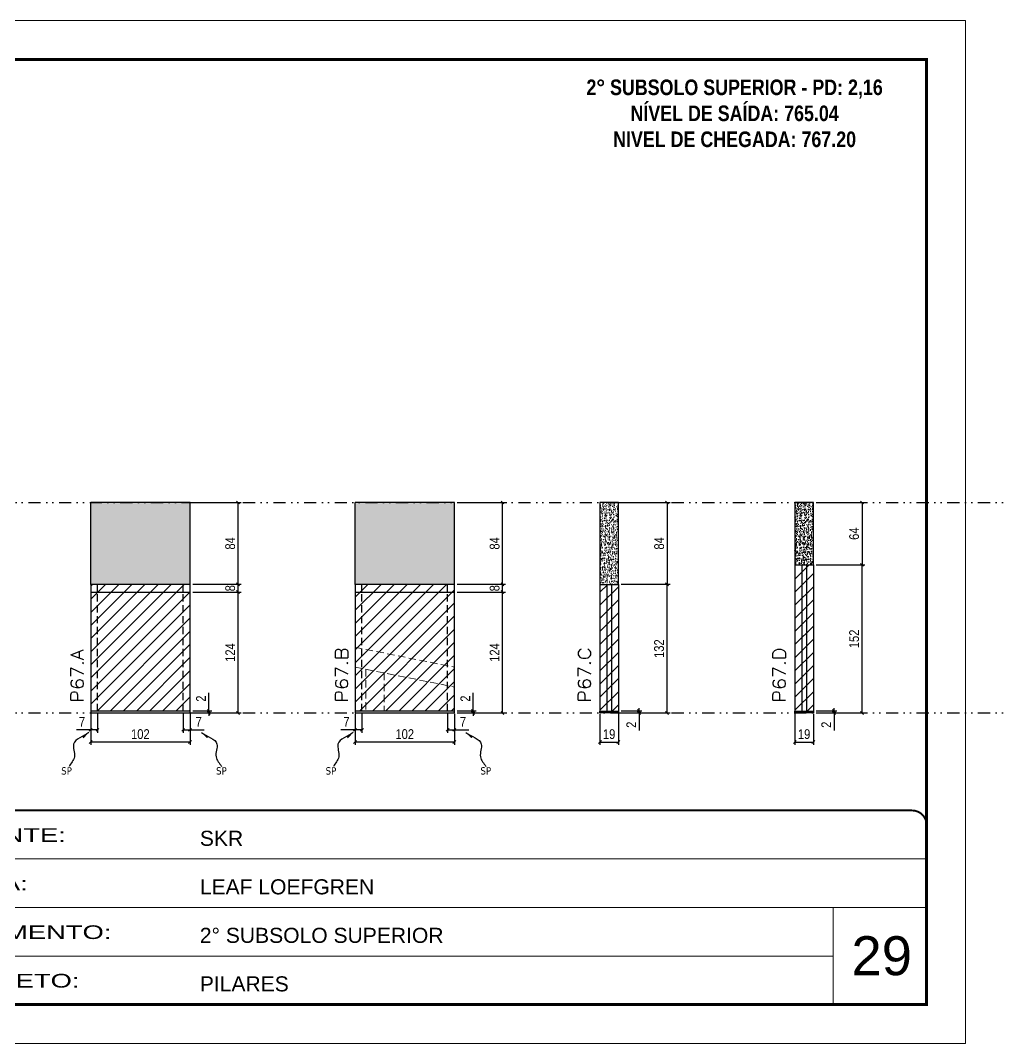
# Model space of a CAD drawing. Extents: x 13741 to 27878, y -21631 to 6985.
# Drawn here: x 14928 to 15936, y -2105 to -1055 of the extents above; entities that cross this region are included whole.
import ezdxf

# ---------------------------------------------------------------- set-up
doc = ezdxf.new("R2010")
doc.units = 0
for name, pattern in [('CONTINUO', [0]), ('DASHED', [0.75, 0.5, -0.25]), ('DIVIDE2', [0.625, 0.25, -0.125, 0, -0.125, 0, -0.125]), ('HIDDEN', [0.375, 0.25, -0.125])]:
    doc.linetypes.add(name, pattern=pattern)
for name, color, linetype, lineweight in [('CARIMBO', 255, 'Continuous', 9), ('Folhas', 255, 'Continuous', 9), ('Hachura', 251, 'Continuous', 9), ('SARRAFO DE PRESSAO', 251, 'DASHED', 9), ('Texto Seção', 7, 'Continuous', 15)]:
    doc.layers.add(name, color=color, linetype=linetype, lineweight=lineweight)
for name, color, linetype in [('COTA', 241, 'Continuous'), ('NOMENCLATURA', 7, 'Continuous'), ('Nível', 160, 'Continuous'), ('Painéis', 200, 'Continuous'), ('SARR_2.2x7', 40, 'Continuous'), ('Sarrafo de Pressão', 42, 'HIDDEN'), ('texto', 7, 'Continuous')]:
    doc.layers.add(name, color=color, linetype=linetype)
doc.styles.add('ARIAL', font='arial.ttf')
doc.styles.add('COTA TECNICA', font='techl___.ttf', dxfattribs={"height": 10})
doc.styles.add('COTA TECNICA-50', font='techl___.ttf', dxfattribs={"height": 10})
doc.styles.add('REGUA-120', font='ROMANS.shx', dxfattribs={"height": 15})
doc.styles.add('ROMANC', font='techb___.ttf', dxfattribs={"height": 2.5})
doc.styles.get("Standard").update_dxf_attribs({"font": 'arial.ttf'})
doc.styles.add('Tecnologia', font='')
doc.styles.get('Tecnologia').set_extended_font_data('Forgotten Futurist')
doc.dimstyles.new('COTA PAINEL-50', dxfattribs={"dimtxt": 10, "dimasz": 3, "dimexe": 3, "dimexo": 3, "dimgap": 3, "dimtad": 1, "dimdec": 1, "dimzin": 12, "dimdsep": 46, "dimtxsty": 'COTA TECNICA-50', "dimblk1": 'OBLIQUE', "dimblk2": 'OBLIQUE', "dimsah": 1, "dimcen": 0.9, "dimclrd": 4, "dimclre": 4, "dimclrt": 240, "dimadec": 1, "dimazin": 3, "dimtfac": 1, "dimtdec": 1, "dimtmove": 0, "dimatfit": 3, "dimfxl": 1, "dimtolj": 1, "dimtzin": 12, "dimarcsym": 0})
doc.dimstyles.new('PAINEL', dxfattribs={"dimtxt": 10, "dimasz": 3, "dimexe": 3, "dimexo": 3, "dimgap": 3, "dimtad": 1, "dimdec": 1, "dimzin": 12, "dimdsep": 46, "dimtxsty": 'COTA TECNICA', "dimblk1": 'OBLIQUE', "dimblk2": 'OBLIQUE', "dimsah": 1, "dimcen": 0.9, "dimclrd": 4, "dimclre": 4, "dimclrt": 240, "dimadec": 1, "dimazin": 3, "dimtfac": 1, "dimtdec": 1, "dimtmove": 0, "dimatfit": 3, "dimfxl": 1, "dimtolj": 1, "dimtzin": 12, "dimarcsym": 0})
doc.dimstyles.get("Standard").update_dxf_attribs({"dimtxt": 0.18, "dimasz": 0.18, "dimexe": 0.18, "dimexo": 0.0625, "dimgap": 0.09, "dimtad": 0, "dimtih": 1, "dimtoh": 1, "dimdec": 4, "dimzin": 0, "dimdsep": 46, "dimtxsty": 'Standard', "dimcen": 0.09, "dimadec": 0, "dimazin": 0, "dimtfac": 1, "dimtdec": 4, "dimtofl": 0, "dimtmove": 0, "dimatfit": 3, "dimfxl": 1, "dimtolj": 1, "dimtzin": 0, "dimarcsym": 0})

# ---------------------------------------------------------------- blocks, each defined once
blk = doc.blocks.new('9999999999')
at = {"color": 30, "linetype": 'CONTINUO'}
for p, q in [((98564.6, 34379.6), (99584, 34379.6)), ((98564.6, 34329.8), (99488, 34329.8)), ((99584, 34329.8), (99488, 34329.8)), ((99488, 34329.8), (99488, 34230.2)), ((98564.6, 34280), (99488, 34280))]:
    blk.add_line(p, q, dxfattribs=at)
at = {"color": 30, "linetype": 'CONTINUO', "const_width": 2}
blk.add_lwpolyline([(99584, 34230.2), (99584, 34414.4, 0.414214), (99569, 34429.4), (98229, 34429.4, 0.414214), (98214, 34414.4), (98214, 34245.2, 0.414214), (98229, 34230.2), (99584, 34230.2)], format="xyb", dxfattribs=at)
at = {"layer": 'Folhas'}
blk.add_lwpolyline([(98139, 34190.2), (99624, 34190.2), (99624, 35240.2), (98139, 35240.2)], close=True, dxfattribs=at)
at = {"layer": 'Folhas', "color": 30, "const_width": 3}
blk.add_lwpolyline([(98214, 34230.2), (99584, 34230.2), (99584, 35200.2), (98214, 35200.2)], close=True, dxfattribs=at)
at = {"color": 7, "linetype": 'Continuous', "ltscale": 5, "style": 'ARIAL'}
for s, height, p in [('SKR', 15.48, (98837.7, 34393.1)), ('LEAF LOEFGREN', 15.483, (98837.7, 34343.3)), ('2° SUBSOLO SUPERIOR', 15.483, (98837.7, 34293.5)), ('PILARES', 15.48, (98837.7, 34243.7))]:
    blk.add_text(s, height=height, dxfattribs=at).set_placement(p)
at = {"layer": 'Folhas', "color": 7, "style": 'Tecnologia', "width": 1.5}
for s, p in [('CLIENTE:', (98573.7, 34397.2)), ('OBRA:', (98573.7, 34347.3)), ('PAVIMENTO:', (98573.7, 34297.5)), ('PROJETO:', (98573.7, 34247.7))]:
    blk.add_text(s, height=14, dxfattribs=at).set_placement(p)
blk = doc.blocks.new('_Oblique')
at = {"color": 0, "linetype": 'ByBlock', "lineweight": -2}
blk.add_line((-0.5, -0.5), (0.5, 0.5), dxfattribs=at)
blk = doc.blocks.new('*D1561')
at = {"layer": 'COTA', "color": 4, "lineweight": -2, "transparency": 16777216}
for p, q in [((15000.1, -1767), (15000.1, -1798.9)), ((15102.1, -1767), (15102.1, -1798.9)), ((15102.1, -1795.9), (15000.1, -1795.9))]:
    blk.add_line(p, q, dxfattribs=at)
at = {"layer": 'Defpoints', "color": 0, "transparency": 16777216}
for p in [(15000.1, -1764), (15102.1, -1764), (15000.1, -1795.9)]:
    blk.add_point(p, dxfattribs=at)
at = {"layer": 'COTA', "color": 4, "lineweight": -2, "transparency": 16777216, "xscale": 3, "yscale": 3, "zscale": 3, "rotation": 180}
blk.add_blockref('_Oblique', (15000.1, -1795.9), dxfattribs=at)
at = {"layer": 'COTA', "color": 4, "lineweight": -2, "transparency": 16777216, "xscale": 3, "yscale": 3, "zscale": 3}
blk.add_blockref('_Oblique', (15102.1, -1795.9), dxfattribs=at)
at = {"layer": 'COTA', "color": 240, "transparency": 16777216, "insert": (15051.1, -1787.8), "char_height": 10, "attachment_point": 5, "style": 'COTA TECNICA'}
blk.add_mtext('\\A1;102', dxfattribs=at)
blk = doc.blocks.new('*D1562')
at = {"layer": 'COTA', "color": 4, "lineweight": -2, "transparency": 16777216}
for p, q in [((15095.1, -1767), (15095.1, -1786.3)), ((15102.1, -1769), (15102.1, -1786.3)), ((15095.1, -1783.3), (15102.1, -1783.3)), ((15102.1, -1783.3), (15116.8, -1783.3))]:
    blk.add_line(p, q, dxfattribs=at)
at = {"layer": 'Defpoints', "color": 0, "transparency": 16777216}
for p in [(15095.1, -1764), (15102.1, -1766), (15102.1, -1783.3)]:
    blk.add_point(p, dxfattribs=at)
at = {"layer": 'COTA', "color": 4, "lineweight": -2, "transparency": 16777216, "xscale": 3, "yscale": 3, "zscale": 3, "rotation": 180}
blk.add_blockref('_Oblique', (15095.1, -1783.3), dxfattribs=at)
at = {"layer": 'COTA', "color": 4, "lineweight": -2, "transparency": 16777216, "xscale": 3, "yscale": 3, "zscale": 3}
blk.add_blockref('_Oblique', (15102.1, -1783.3), dxfattribs=at)
at = {"layer": 'COTA', "color": 240, "transparency": 16777216, "insert": (15111, -1775.2), "char_height": 10, "attachment_point": 5, "style": 'COTA TECNICA-50'}
blk.add_mtext('\\A1;7', dxfattribs=at)
blk = doc.blocks.new('*D1563')
at = {"layer": 'COTA', "color": 4, "lineweight": -2, "transparency": 16777216}
for p, q in [((15000.1, -1769), (15000.1, -1786.3)), ((15007.1, -1767), (15007.1, -1786.3)), ((15000.1, -1783.3), (14985.4, -1783.3)), ((15007.1, -1783.3), (15000.1, -1783.3))]:
    blk.add_line(p, q, dxfattribs=at)
at = {"layer": 'Defpoints', "color": 0, "transparency": 16777216}
for p in [(15000.1, -1766), (15007.1, -1764), (15000.1, -1783.3)]:
    blk.add_point(p, dxfattribs=at)
at = {"layer": 'COTA', "color": 4, "lineweight": -2, "transparency": 16777216, "xscale": 3, "yscale": 3, "zscale": 3, "rotation": 180}
blk.add_blockref('_Oblique', (15000.1, -1783.3), dxfattribs=at)
at = {"layer": 'COTA', "color": 4, "lineweight": -2, "transparency": 16777216, "xscale": 3, "yscale": 3, "zscale": 3}
blk.add_blockref('_Oblique', (15007.1, -1783.3), dxfattribs=at)
at = {"layer": 'COTA', "color": 240, "transparency": 16777216, "insert": (14991.2, -1775.2), "char_height": 10, "attachment_point": 5, "style": 'COTA TECNICA-50'}
blk.add_mtext('\\A1;7', dxfattribs=at)
blk = doc.blocks.new('*D1564')
at = {"layer": 'COTA', "color": 4, "lineweight": -2, "transparency": 16777216}
for p, q in [((15121.4, -1764), (15121.4, -1745.2)), ((15105.1, -1764), (15124.4, -1764)), ((15105.1, -1766), (15124.4, -1766)), ((15121.4, -1766), (15121.4, -1764)), ((15121.4, -1766), (15121.4, -1769))]:
    blk.add_line(p, q, dxfattribs=at)
at = {"layer": 'Defpoints', "color": 0, "transparency": 16777216}
for p in [(15102.1, -1764), (15102.1, -1766), (15121.4, -1766)]:
    blk.add_point(p, dxfattribs=at)
at = {"layer": 'COTA', "color": 4, "lineweight": -2, "transparency": 16777216, "xscale": 3, "yscale": 3, "zscale": 3}
for p, rotation in [((15121.4, -1764), 270), ((15121.4, -1766), 90)]:
    blk.add_blockref('_Oblique', p, dxfattribs=dict(at, rotation=rotation))
at = {"layer": 'COTA', "color": 240, "transparency": 16777216, "insert": (15113.4, -1751.3), "char_height": 10, "attachment_point": 5, "rotation": 90, "style": 'COTA TECNICA-50'}
blk.add_mtext('\\A1;2', dxfattribs=at)
blk = doc.blocks.new('*D1567')
at = {"layer": 'COTA', "color": 4, "lineweight": -2, "transparency": 16777216}
for p, q in [((15105.1, -1550), (15154.5, -1550)), ((15151.5, -1634), (15151.5, -1550)), ((15105.1, -1634), (15154.5, -1634))]:
    blk.add_line(p, q, dxfattribs=at)
at = {"layer": 'Defpoints', "color": 0, "transparency": 16777216}
for p in [(15102.1, -1550), (15151.5, -1550), (15102.1, -1634)]:
    blk.add_point(p, dxfattribs=at)
at = {"layer": 'COTA', "color": 4, "lineweight": -2, "transparency": 16777216, "xscale": 3, "yscale": 3, "zscale": 3}
for p, rotation in [((15151.5, -1550), 90), ((15151.5, -1634), 270)]:
    blk.add_blockref('_Oblique', p, dxfattribs=dict(at, rotation=rotation))
at = {"layer": 'COTA', "color": 240, "transparency": 16777216, "insert": (15143.4, -1592), "char_height": 10, "attachment_point": 5, "rotation": 90, "style": 'COTA TECNICA-50'}
blk.add_mtext('\\A1;84', dxfattribs=at)
blk = doc.blocks.new('*D1565')
at = {"layer": 'COTA', "color": 4, "lineweight": -2, "transparency": 16777216}
for p, q in [((15105.1, -1634), (15154.5, -1634)), ((15151.5, -1642), (15151.5, -1634)), ((15105.1, -1642), (15154.5, -1642))]:
    blk.add_line(p, q, dxfattribs=at)
at = {"layer": 'Defpoints', "color": 0, "transparency": 16777216}
for p in [(15102.1, -1634), (15151.5, -1634), (15102.1, -1642)]:
    blk.add_point(p, dxfattribs=at)
at = {"layer": 'COTA', "color": 4, "lineweight": -2, "transparency": 16777216, "xscale": 3, "yscale": 3, "zscale": 3}
for p, rotation in [((15151.5, -1634), 90), ((15151.5, -1642), 270)]:
    blk.add_blockref('_Oblique', p, dxfattribs=dict(at, rotation=rotation))
at = {"layer": 'COTA', "color": 240, "transparency": 16777216, "insert": (15143.4, -1638), "char_height": 10, "attachment_point": 5, "rotation": 90, "style": 'COTA TECNICA-50'}
blk.add_mtext('\\A1;8', dxfattribs=at)
blk = doc.blocks.new('*D1568')
at = {"layer": 'COTA', "color": 4, "linetype": 'ByBlock', "lineweight": -2, "transparency": 16777216}
for p, q in [((15105.1, -1642), (15154.5, -1642)), ((15151.5, -1766), (15151.5, -1642)), ((15105.1, -1766), (15154.5, -1766))]:
    blk.add_line(p, q, dxfattribs=at)
at = {"layer": 'Defpoints', "color": 0, "linetype": 'ByBlock', "transparency": 16777216}
for p in [(15102.1, -1642), (15151.5, -1642), (15102.1, -1766)]:
    blk.add_point(p, dxfattribs=at)
at = {"layer": 'COTA', "color": 4, "linetype": 'ByBlock', "lineweight": -2, "transparency": 16777216, "xscale": 3, "yscale": 3, "zscale": 3}
for p, rotation in [((15151.5, -1642), 90), ((15151.5, -1766), 270)]:
    blk.add_blockref('_Oblique', p, dxfattribs=dict(at, rotation=rotation))
at = {"layer": 'COTA', "color": 240, "linetype": 'ByBlock', "transparency": 16777216, "insert": (15143.4, -1704), "char_height": 10, "attachment_point": 5, "rotation": 90, "style": 'COTA TECNICA'}
blk.add_mtext('\\A1;124', dxfattribs=at)
blk = doc.blocks.new('*D1569')
at = {"layer": 'COTA', "color": 4, "linetype": 'ByBlock', "lineweight": -2, "transparency": 16777216}
for p, q in [((15105.1, -1642), (15154.5, -1642)), ((15151.5, -1766), (15151.5, -1642)), ((15105.1, -1766), (15154.5, -1766))]:
    blk.add_line(p, q, dxfattribs=at)
at = {"layer": 'Defpoints', "color": 0, "linetype": 'ByBlock', "transparency": 16777216}
for p in [(15102.1, -1642), (15151.5, -1642), (15102.1, -1766)]:
    blk.add_point(p, dxfattribs=at)
at = {"layer": 'COTA', "color": 4, "linetype": 'ByBlock', "lineweight": -2, "transparency": 16777216, "xscale": 3, "yscale": 3, "zscale": 3}
for p, rotation in [((15151.5, -1642), 90), ((15151.5, -1766), 270)]:
    blk.add_blockref('_Oblique', p, dxfattribs=dict(at, rotation=rotation))
at = {"layer": 'COTA', "color": 240, "linetype": 'ByBlock', "transparency": 16777216, "insert": (15143.4, -1704), "char_height": 10, "attachment_point": 5, "rotation": 90, "style": 'COTA TECNICA'}
blk.add_mtext('\\A1;124', dxfattribs=at)
blk = doc.blocks.new('*D1570')
at = {"layer": 'COTA', "color": 4, "lineweight": -2, "transparency": 16777216}
for p, q in [((15271.6, -1767), (15271.6, -1798.9)), ((15373.6, -1767), (15373.6, -1798.9)), ((15373.6, -1795.9), (15271.6, -1795.9))]:
    blk.add_line(p, q, dxfattribs=at)
at = {"layer": 'Defpoints', "color": 0, "transparency": 16777216}
for p in [(15271.6, -1764), (15373.6, -1764), (15271.6, -1795.9)]:
    blk.add_point(p, dxfattribs=at)
at = {"layer": 'COTA', "color": 4, "lineweight": -2, "transparency": 16777216, "xscale": 3, "yscale": 3, "zscale": 3, "rotation": 180}
blk.add_blockref('_Oblique', (15271.6, -1795.9), dxfattribs=at)
at = {"layer": 'COTA', "color": 4, "lineweight": -2, "transparency": 16777216, "xscale": 3, "yscale": 3, "zscale": 3}
blk.add_blockref('_Oblique', (15373.6, -1795.9), dxfattribs=at)
at = {"layer": 'COTA', "color": 240, "transparency": 16777216, "insert": (15322.6, -1787.8), "char_height": 10, "attachment_point": 5, "style": 'COTA TECNICA'}
blk.add_mtext('\\A1;102', dxfattribs=at)
blk = doc.blocks.new('*D1571')
at = {"layer": 'COTA', "color": 4, "lineweight": -2, "transparency": 16777216}
for p, q in [((15366.6, -1767), (15366.6, -1786.3)), ((15373.6, -1769), (15373.6, -1786.3)), ((15366.6, -1783.3), (15373.6, -1783.3)), ((15373.6, -1783.3), (15388.3, -1783.3))]:
    blk.add_line(p, q, dxfattribs=at)
at = {"layer": 'Defpoints', "color": 0, "transparency": 16777216}
for p in [(15366.6, -1764), (15373.6, -1766), (15373.6, -1783.3)]:
    blk.add_point(p, dxfattribs=at)
at = {"layer": 'COTA', "color": 4, "lineweight": -2, "transparency": 16777216, "xscale": 3, "yscale": 3, "zscale": 3, "rotation": 180}
blk.add_blockref('_Oblique', (15366.6, -1783.3), dxfattribs=at)
at = {"layer": 'COTA', "color": 4, "lineweight": -2, "transparency": 16777216, "xscale": 3, "yscale": 3, "zscale": 3}
blk.add_blockref('_Oblique', (15373.6, -1783.3), dxfattribs=at)
at = {"layer": 'COTA', "color": 240, "transparency": 16777216, "insert": (15382.4, -1775.2), "char_height": 10, "attachment_point": 5, "style": 'COTA TECNICA-50'}
blk.add_mtext('\\A1;7', dxfattribs=at)
blk = doc.blocks.new('*D1572')
at = {"layer": 'COTA', "color": 4, "lineweight": -2, "transparency": 16777216}
for p, q in [((15271.6, -1769), (15271.6, -1786.3)), ((15278.6, -1767), (15278.6, -1786.3)), ((15271.6, -1783.3), (15256.9, -1783.3)), ((15278.6, -1783.3), (15271.6, -1783.3))]:
    blk.add_line(p, q, dxfattribs=at)
at = {"layer": 'Defpoints', "color": 0, "transparency": 16777216}
for p in [(15271.6, -1766), (15278.6, -1764), (15271.6, -1783.3)]:
    blk.add_point(p, dxfattribs=at)
at = {"layer": 'COTA', "color": 4, "lineweight": -2, "transparency": 16777216, "xscale": 3, "yscale": 3, "zscale": 3, "rotation": 180}
blk.add_blockref('_Oblique', (15271.6, -1783.3), dxfattribs=at)
at = {"layer": 'COTA', "color": 4, "lineweight": -2, "transparency": 16777216, "xscale": 3, "yscale": 3, "zscale": 3}
blk.add_blockref('_Oblique', (15278.6, -1783.3), dxfattribs=at)
at = {"layer": 'COTA', "color": 240, "transparency": 16777216, "insert": (15262.7, -1775.2), "char_height": 10, "attachment_point": 5, "style": 'COTA TECNICA-50'}
blk.add_mtext('\\A1;7', dxfattribs=at)
blk = doc.blocks.new('*D1573')
at = {"layer": 'COTA', "color": 4, "lineweight": -2, "transparency": 16777216}
for p, q in [((15392.8, -1764), (15392.8, -1745.2)), ((15376.6, -1764), (15395.8, -1764)), ((15376.6, -1766), (15395.8, -1766)), ((15392.8, -1766), (15392.8, -1764)), ((15392.8, -1766), (15392.8, -1769))]:
    blk.add_line(p, q, dxfattribs=at)
at = {"layer": 'Defpoints', "color": 0, "transparency": 16777216}
for p in [(15373.6, -1764), (15373.6, -1766), (15392.8, -1766)]:
    blk.add_point(p, dxfattribs=at)
at = {"layer": 'COTA', "color": 4, "lineweight": -2, "transparency": 16777216, "xscale": 3, "yscale": 3, "zscale": 3}
for p, rotation in [((15392.8, -1764), 270), ((15392.8, -1766), 90)]:
    blk.add_blockref('_Oblique', p, dxfattribs=dict(at, rotation=rotation))
at = {"layer": 'COTA', "color": 240, "transparency": 16777216, "insert": (15384.8, -1751.3), "char_height": 10, "attachment_point": 5, "rotation": 90, "style": 'COTA TECNICA-50'}
blk.add_mtext('\\A1;2', dxfattribs=at)
blk = doc.blocks.new('*D1575')
at = {"layer": 'COTA', "color": 4, "lineweight": -2, "transparency": 16777216}
for p, q in [((15376.6, -1550), (15426, -1550)), ((15423, -1634), (15423, -1550)), ((15376.6, -1634), (15426, -1634))]:
    blk.add_line(p, q, dxfattribs=at)
at = {"layer": 'Defpoints', "color": 0, "transparency": 16777216}
for p in [(15373.6, -1550), (15423, -1550), (15373.6, -1634)]:
    blk.add_point(p, dxfattribs=at)
at = {"layer": 'COTA', "color": 4, "lineweight": -2, "transparency": 16777216, "xscale": 3, "yscale": 3, "zscale": 3}
for p, rotation in [((15423, -1550), 90), ((15423, -1634), 270)]:
    blk.add_blockref('_Oblique', p, dxfattribs=dict(at, rotation=rotation))
at = {"layer": 'COTA', "color": 240, "transparency": 16777216, "insert": (15414.9, -1592), "char_height": 10, "attachment_point": 5, "rotation": 90, "style": 'COTA TECNICA-50'}
blk.add_mtext('\\A1;84', dxfattribs=at)
blk = doc.blocks.new('*D1574')
at = {"layer": 'COTA', "color": 4, "lineweight": -2, "transparency": 16777216}
for p, q in [((15376.6, -1634), (15426, -1634)), ((15423, -1642), (15423, -1634)), ((15376.6, -1642), (15426, -1642))]:
    blk.add_line(p, q, dxfattribs=at)
at = {"layer": 'Defpoints', "color": 0, "transparency": 16777216}
for p in [(15373.6, -1634), (15423, -1634), (15373.6, -1642)]:
    blk.add_point(p, dxfattribs=at)
at = {"layer": 'COTA', "color": 4, "lineweight": -2, "transparency": 16777216, "xscale": 3, "yscale": 3, "zscale": 3}
for p, rotation in [((15423, -1634), 90), ((15423, -1642), 270)]:
    blk.add_blockref('_Oblique', p, dxfattribs=dict(at, rotation=rotation))
at = {"layer": 'COTA', "color": 240, "transparency": 16777216, "insert": (15414.9, -1638), "char_height": 10, "attachment_point": 5, "rotation": 90, "style": 'COTA TECNICA-50'}
blk.add_mtext('\\A1;8', dxfattribs=at)
blk = doc.blocks.new('*D1576')
at = {"layer": 'COTA', "color": 4, "linetype": 'ByBlock', "lineweight": -2, "transparency": 16777216}
for p, q in [((15376.6, -1642), (15426, -1642)), ((15423, -1766), (15423, -1642)), ((15376.6, -1766), (15426, -1766))]:
    blk.add_line(p, q, dxfattribs=at)
at = {"layer": 'Defpoints', "color": 0, "linetype": 'ByBlock', "transparency": 16777216}
for p in [(15373.6, -1642), (15423, -1642), (15373.6, -1766)]:
    blk.add_point(p, dxfattribs=at)
at = {"layer": 'COTA', "color": 4, "linetype": 'ByBlock', "lineweight": -2, "transparency": 16777216, "xscale": 3, "yscale": 3, "zscale": 3}
for p, rotation in [((15423, -1642), 90), ((15423, -1766), 270)]:
    blk.add_blockref('_Oblique', p, dxfattribs=dict(at, rotation=rotation))
at = {"layer": 'COTA', "color": 240, "linetype": 'ByBlock', "transparency": 16777216, "insert": (15414.9, -1704), "char_height": 10, "attachment_point": 5, "rotation": 90, "style": 'COTA TECNICA'}
blk.add_mtext('\\A1;124', dxfattribs=at)
blk = doc.blocks.new('*D1577')
at = {"layer": 'COTA', "color": 4, "linetype": 'ByBlock', "lineweight": -2, "transparency": 16777216}
for p, q in [((15376.6, -1642), (15426, -1642)), ((15423, -1766), (15423, -1642)), ((15376.6, -1766), (15426, -1766))]:
    blk.add_line(p, q, dxfattribs=at)
at = {"layer": 'Defpoints', "color": 0, "linetype": 'ByBlock', "transparency": 16777216}
for p in [(15373.6, -1642), (15423, -1642), (15373.6, -1766)]:
    blk.add_point(p, dxfattribs=at)
at = {"layer": 'COTA', "color": 4, "linetype": 'ByBlock', "lineweight": -2, "transparency": 16777216, "xscale": 3, "yscale": 3, "zscale": 3}
for p, rotation in [((15423, -1642), 90), ((15423, -1766), 270)]:
    blk.add_blockref('_Oblique', p, dxfattribs=dict(at, rotation=rotation))
at = {"layer": 'COTA', "color": 240, "linetype": 'ByBlock', "transparency": 16777216, "insert": (15414.9, -1704), "char_height": 10, "attachment_point": 5, "rotation": 90, "style": 'COTA TECNICA'}
blk.add_mtext('\\A1;124', dxfattribs=at)
blk = doc.blocks.new('*D1578')
at = {"layer": 'COTA', "color": 4, "lineweight": -2, "transparency": 16777216}
for p, q in [((15523, -1767), (15523, -1798.9)), ((15542, -1767), (15542, -1798.9)), ((15523, -1795.9), (15542, -1795.9))]:
    blk.add_line(p, q, dxfattribs=at)
at = {"layer": 'Defpoints', "color": 0, "transparency": 16777216}
for p in [(15523, -1764), (15542, -1764), (15542, -1795.9)]:
    blk.add_point(p, dxfattribs=at)
at = {"layer": 'COTA', "color": 4, "lineweight": -2, "transparency": 16777216, "xscale": 3, "yscale": 3, "zscale": 3, "rotation": 180}
blk.add_blockref('_Oblique', (15523, -1795.9), dxfattribs=at)
at = {"layer": 'COTA', "color": 4, "lineweight": -2, "transparency": 16777216, "xscale": 3, "yscale": 3, "zscale": 3}
blk.add_blockref('_Oblique', (15542, -1795.9), dxfattribs=at)
at = {"layer": 'COTA', "color": 240, "transparency": 16777216, "insert": (15532.5, -1787.8), "char_height": 10, "attachment_point": 5, "style": 'COTA TECNICA'}
blk.add_mtext('\\A1;19', dxfattribs=at)
blk = doc.blocks.new('*D1579')
at = {"layer": 'COTA', "color": 4, "lineweight": -2, "transparency": 16777216}
for p, q in [((15563.2, -1764), (15563.2, -1761)), ((15545, -1764), (15566.2, -1764)), ((15545, -1766), (15566.2, -1766)), ((15563.2, -1764), (15563.2, -1766)), ((15563.2, -1766), (15563.2, -1784.1))]:
    blk.add_line(p, q, dxfattribs=at)
at = {"layer": 'Defpoints', "color": 0, "transparency": 16777216}
for p in [(15542, -1764), (15542, -1766), (15563.2, -1764)]:
    blk.add_point(p, dxfattribs=at)
at = {"layer": 'COTA', "color": 4, "lineweight": -2, "transparency": 16777216, "xscale": 3, "yscale": 3, "zscale": 3}
for p, rotation in [((15563.2, -1764), 270), ((15563.2, -1766), 90)]:
    blk.add_blockref('_Oblique', p, dxfattribs=dict(at, rotation=rotation))
at = {"layer": 'COTA', "color": 240, "transparency": 16777216, "insert": (15555.2, -1778.1), "char_height": 10, "attachment_point": 5, "rotation": 90, "style": 'COTA TECNICA-50'}
blk.add_mtext('\\A1;2', dxfattribs=at)
blk = doc.blocks.new('*D1581')
at = {"layer": 'COTA', "color": 4, "linetype": 'ByBlock', "lineweight": -2, "transparency": 16777216}
for p, q in [((15545, -1550), (15595, -1550)), ((15592, -1550), (15592, -1634)), ((15545, -1634), (15595, -1634))]:
    blk.add_line(p, q, dxfattribs=at)
at = {"layer": 'Defpoints', "color": 0, "linetype": 'ByBlock', "transparency": 16777216}
for p in [(15542, -1550), (15542, -1634), (15592, -1634)]:
    blk.add_point(p, dxfattribs=at)
at = {"layer": 'COTA', "color": 4, "linetype": 'ByBlock', "lineweight": -2, "transparency": 16777216, "xscale": 3, "yscale": 3, "zscale": 3}
for p, rotation in [((15592, -1550), 90), ((15592, -1634), 270)]:
    blk.add_blockref('_Oblique', p, dxfattribs=dict(at, rotation=rotation))
at = {"layer": 'COTA', "color": 240, "linetype": 'ByBlock', "transparency": 16777216, "insert": (15583.9, -1592), "char_height": 10, "attachment_point": 5, "rotation": 90, "style": 'COTA TECNICA'}
blk.add_mtext('\\A1;84', dxfattribs=at)
blk = doc.blocks.new('*D1580')
at = {"layer": 'COTA', "color": 4, "lineweight": -2, "transparency": 16777216}
for p, q in [((15545, -1634), (15595, -1634)), ((15592, -1766), (15592, -1634)), ((15545, -1766), (15595, -1766))]:
    blk.add_line(p, q, dxfattribs=at)
at = {"layer": 'Defpoints', "color": 0, "transparency": 16777216}
for p in [(15542, -1634), (15592, -1634), (15542, -1766)]:
    blk.add_point(p, dxfattribs=at)
at = {"layer": 'COTA', "color": 4, "lineweight": -2, "transparency": 16777216, "xscale": 3, "yscale": 3, "zscale": 3}
for p, rotation in [((15592, -1634), 90), ((15592, -1766), 270)]:
    blk.add_blockref('_Oblique', p, dxfattribs=dict(at, rotation=rotation))
at = {"layer": 'COTA', "color": 240, "transparency": 16777216, "insert": (15583.8, -1700), "char_height": 10, "attachment_point": 5, "rotation": 90, "style": 'COTA TECNICA-50'}
blk.add_mtext('\\A1;132', dxfattribs=at)
blk = doc.blocks.new('*D1582')
at = {"layer": 'COTA', "color": 4, "lineweight": -2, "transparency": 16777216}
for p, q in [((15723.2, -1767), (15723.2, -1798.9)), ((15742.2, -1767), (15742.2, -1798.9)), ((15723.2, -1795.9), (15742.2, -1795.9))]:
    blk.add_line(p, q, dxfattribs=at)
at = {"layer": 'Defpoints', "color": 0, "transparency": 16777216}
for p in [(15723.2, -1764), (15742.2, -1764), (15742.2, -1795.9)]:
    blk.add_point(p, dxfattribs=at)
at = {"layer": 'COTA', "color": 4, "lineweight": -2, "transparency": 16777216, "xscale": 3, "yscale": 3, "zscale": 3, "rotation": 180}
blk.add_blockref('_Oblique', (15723.2, -1795.9), dxfattribs=at)
at = {"layer": 'COTA', "color": 4, "lineweight": -2, "transparency": 16777216, "xscale": 3, "yscale": 3, "zscale": 3}
blk.add_blockref('_Oblique', (15742.2, -1795.9), dxfattribs=at)
at = {"layer": 'COTA', "color": 240, "transparency": 16777216, "insert": (15732.7, -1787.8), "char_height": 10, "attachment_point": 5, "style": 'COTA TECNICA'}
blk.add_mtext('\\A1;19', dxfattribs=at)
blk = doc.blocks.new('*D1583')
at = {"layer": 'COTA', "color": 4, "lineweight": -2, "transparency": 16777216}
for p, q in [((15763.4, -1764), (15763.4, -1761)), ((15745.2, -1764), (15766.4, -1764)), ((15745.2, -1766), (15766.4, -1766)), ((15763.4, -1764), (15763.4, -1766)), ((15763.4, -1766), (15763.4, -1784.1))]:
    blk.add_line(p, q, dxfattribs=at)
at = {"layer": 'Defpoints', "color": 0, "transparency": 16777216}
for p in [(15742.2, -1764), (15742.2, -1766), (15763.4, -1764)]:
    blk.add_point(p, dxfattribs=at)
at = {"layer": 'COTA', "color": 4, "lineweight": -2, "transparency": 16777216, "xscale": 3, "yscale": 3, "zscale": 3}
for p, rotation in [((15763.4, -1764), 270), ((15763.4, -1766), 90)]:
    blk.add_blockref('_Oblique', p, dxfattribs=dict(at, rotation=rotation))
at = {"layer": 'COTA', "color": 240, "transparency": 16777216, "insert": (15755.4, -1778.1), "char_height": 10, "attachment_point": 5, "rotation": 90, "style": 'COTA TECNICA-50'}
blk.add_mtext('\\A1;2', dxfattribs=at)
blk = doc.blocks.new('*D1585')
at = {"layer": 'COTA', "color": 4, "linetype": 'ByBlock', "lineweight": -2, "transparency": 16777216}
for p, q in [((15745.2, -1550), (15795.2, -1550)), ((15792.2, -1550), (15792.2, -1614)), ((15745.2, -1614), (15795.2, -1614))]:
    blk.add_line(p, q, dxfattribs=at)
at = {"layer": 'Defpoints', "color": 0, "linetype": 'ByBlock', "transparency": 16777216}
for p in [(15742.2, -1550), (15742.2, -1614), (15792.2, -1614)]:
    blk.add_point(p, dxfattribs=at)
at = {"layer": 'COTA', "color": 4, "linetype": 'ByBlock', "lineweight": -2, "transparency": 16777216, "xscale": 3, "yscale": 3, "zscale": 3}
for p, rotation in [((15792.2, -1550), 90), ((15792.2, -1614), 270)]:
    blk.add_blockref('_Oblique', p, dxfattribs=dict(at, rotation=rotation))
at = {"layer": 'COTA', "color": 240, "linetype": 'ByBlock', "transparency": 16777216, "insert": (15784.1, -1582), "char_height": 10, "attachment_point": 5, "rotation": 90, "style": 'COTA TECNICA'}
blk.add_mtext('\\A1;64', dxfattribs=at)
blk = doc.blocks.new('*D1584')
at = {"layer": 'COTA', "color": 4, "lineweight": -2, "transparency": 16777216}
for p, q in [((15745.2, -1614), (15795.2, -1614)), ((15792.2, -1766), (15792.2, -1614)), ((15745.2, -1766), (15795.2, -1766))]:
    blk.add_line(p, q, dxfattribs=at)
at = {"layer": 'Defpoints', "color": 0, "transparency": 16777216}
for p in [(15742.2, -1614), (15792.2, -1614), (15742.2, -1766)]:
    blk.add_point(p, dxfattribs=at)
at = {"layer": 'COTA', "color": 4, "lineweight": -2, "transparency": 16777216, "xscale": 3, "yscale": 3, "zscale": 3}
for p, rotation in [((15792.2, -1614), 90), ((15792.2, -1766), 270)]:
    blk.add_blockref('_Oblique', p, dxfattribs=dict(at, rotation=rotation))
at = {"layer": 'COTA', "color": 240, "transparency": 16777216, "insert": (15784.1, -1690), "char_height": 10, "attachment_point": 5, "rotation": 90, "style": 'COTA TECNICA-50'}
blk.add_mtext('\\A1;152', dxfattribs=at)

msp = doc.modelspace()

# ---------------------------------------------------------------- hatches: boundary and pattern name
at = {"layer": 'COTA', "linetype": 'ByBlock'}
h = msp.add_hatch(dxfattribs=at)
h.set_pattern_fill('AR-CONC', color=256, scale=0.03)
h.set_pattern_definition([(50, (9558.0234, -12600.458), (5.46554, -0.4781726), [0.5715, -6.2865]), (355, (9558.0234, -12600.458), (-1.0573026, 5.7317054), [0.4572, -5.0292175]), (100.451445, (9558.479, -12600.498), (4.4082374, 5.2535326), [0.4857003, -5.3427073]), (46.1842, (9558.0234, -12598.934), (8.1323712, -1.26127), [0.85725, -9.42975]), (96.63556, (9558.701, -12599.039), (7.122124, 7.4227837), [0.7285507, -8.014068]), (351.18415, (9558.023, -12598.934), (7.122124, 7.422784), [0.685799, -7.543792]), (21, (9558.7854, -12599.315), (4.5484317, -3.067956), [0.5715, -6.2865]), (326, (9558.7854, -12599.315), (1.8540609, 5.525639), [0.4572, -5.0292]), (71.451445, (9559.1644, -12599.5706), (6.4024926, 2.457683), [0.4857003, -5.3426981]), (37.5, (9558.0234, -12600.458), (0.0926581, 2.53665117), [0, -4.96824, 0, -5.1054, 0, -5.04825]), (7.5, (9558.0234, -12600.458), (2.0045899, 3.00541724), [0, -2.91084, 0, -4.85394, 0, -1.92405]), (327.5, (9556.3241, -12600.458), (4.06771786, -0.17186232), [0, -1.905, 0, -5.9436, 0, -7.8867]), (317.5, (9555.562, -12600.458), (4.4438754, 0.7627947), [0, -2.4765, 0, -3.94716, 0, -5.6007])])
h.paths.add_polyline_path([(15102.11, -1634.02), (15102.11, -1550.02), (15000.11, -1550.02), (15000.11, -1634.02)])
h = msp.add_hatch(dxfattribs=at)
h.set_pattern_fill('AR-CONC', color=256, scale=0.03)
h.set_pattern_definition([(50, (9829.5018, -12600.458), (5.46554, -0.4781726), [0.5715, -6.2865]), (355, (9829.502, -12600.458), (-1.0573026, 5.7317054), [0.4572, -5.0292175]), (100.451445, (9829.957, -12600.498), (4.4082374, 5.2535326), [0.4857003, -5.3427073]), (46.1842, (9829.502, -12598.934), (8.1323712, -1.26127), [0.85725, -9.42975]), (96.63556, (9830.1795, -12599.039), (7.122124, 7.4227837), [0.7285507, -8.014068]), (351.18415, (9829.502, -12598.934), (7.122124, 7.422784), [0.685799, -7.543792]), (21, (9830.2638, -12599.315), (4.5484317, -3.067956), [0.5715, -6.2865]), (326, (9830.264, -12599.315), (1.8540609, 5.525639), [0.4572, -5.0292]), (71.451445, (9830.643, -12599.5706), (6.4024926, 2.457683), [0.4857003, -5.3426981]), (37.5, (9829.5018, -12600.458), (0.0926581, 2.53665117), [0, -4.96824, 0, -5.1054, 0, -5.04825]), (7.5, (9829.5018, -12600.458), (2.0045899, 3.00541724), [0, -2.91084, 0, -4.85394, 0, -1.92405]), (327.5, (9827.8025, -12600.458), (4.06771786, -0.17186232), [0, -1.905, 0, -5.9436, 0, -7.8867]), (317.5, (9827.0405, -12600.458), (4.4438754, 0.7627947), [0, -2.4765, 0, -3.94716, 0, -5.6007])])
h.paths.add_polyline_path([(15373.58, -1634.02), (15373.58, -1550.02), (15271.58, -1550.02), (15271.58, -1634.02)])
at = {"layer": 'COTA'}
h = msp.add_hatch(dxfattribs=at)
h.set_pattern_fill('AR-CONC', color=256, scale=0.03)
h.set_pattern_definition([(50, (-159.819, -5862.8755), (5.4655401, -0.4781726), [0.5715, -6.2865]), (355, (-159.819, -5862.8755), (-1.0573026, 5.7317054), [0.4572, -5.0292175]), (100.451445, (-159.364, -5862.9154), (4.4082374, 5.2535326), [0.4857003, -5.3427073]), (46.1842, (-159.819, -5861.3515), (8.1323712, -1.2612698), [0.85725, -9.42975]), (96.63556, (-159.1415, -5861.457), (7.122124, 7.4227837), [0.7285507, -8.0140682]), (351.18415, (-159.819, -5861.3515), (7.122124, 7.4227837), [0.685799, -7.543792]), (21, (-159.057, -5861.7325), (4.5484317, -3.067956), [0.5715, -6.2865]), (326, (-159.057, -5861.7325), (1.8540609, 5.525639), [0.4572, -5.0292]), (71.451445, (-158.678, -5861.988), (6.4024926, 2.457683), [0.4857003, -5.3426981]), (37.5, (-159.8192, -5862.8755), (0.0926581, 2.53665117), [0, -4.96824, 0, -5.1054, 0, -5.04825]), (7.5, (-159.8192, -5862.8755), (2.00458988, 3.00541724), [0, -2.91084, 0, -4.85394, 0, -1.92405]), (327.5, (-161.5185, -5862.8755), (4.06771786, -0.17186232), [0, -1.905, 0, -5.9436, 0, -7.8867]), (317.5, (-162.2805, -5862.8755), (4.44387544, 0.7627947), [0, -2.4765, 0, -3.94716, 0, -5.6007])])
h.paths.add_polyline_path([(15542.04, -1550.02), (15523.04, -1550.02), (15523.04, -1634.02), (15542.04, -1634.02)])
h = msp.add_hatch(dxfattribs=at)
h.set_pattern_fill('AR-CONC', color=256, scale=0.03)
h.set_pattern_definition([(50, (40.329, -5862.8755), (5.4655401, -0.4781726), [0.5715, -6.2865]), (355, (40.329, -5862.8755), (-1.0573026, 5.7317054), [0.4572, -5.0292175]), (100.451445, (40.7845, -5862.9154), (4.4082374, 5.2535326), [0.4857003, -5.3427073]), (46.1842, (40.329, -5861.3515), (8.1323712, -1.2612698), [0.85725, -9.42975]), (96.63556, (41.007, -5861.457), (7.122124, 7.4227837), [0.7285507, -8.0140682]), (351.18415, (40.329, -5861.3515), (7.122124, 7.4227837), [0.685799, -7.543792]), (21, (41.091, -5861.7325), (4.5484317, -3.067956), [0.5715, -6.2865]), (326, (41.091, -5861.7325), (1.8540609, 5.525639), [0.4572, -5.0292]), (71.451445, (41.47, -5861.988), (6.4024926, 2.457683), [0.4857003, -5.3426981]), (37.5, (40.329, -5862.8755), (0.0926581, 2.53665117), [0, -4.96824, 0, -5.1054, 0, -5.04825]), (7.5, (40.329, -5862.8755), (2.00458988, 3.00541724), [0, -2.91084, 0, -4.85394, 0, -1.92405]), (327.5, (38.6297, -5862.8755), (4.06771786, -0.17186232), [0, -1.905, 0, -5.9436, 0, -7.8867]), (317.5, (37.8677, -5862.8755), (4.44387544, 0.7627947), [0, -2.4765, 0, -3.94716, 0, -5.6007])])
h.paths.add_polyline_path([(15742.19, -1550.02), (15723.19, -1550.02), (15723.19, -1614.02), (15742.19, -1614.02)])
at = {"layer": 'Hachura', "linetype": 'ByBlock'}
h = msp.add_hatch(dxfattribs=at)
h.set_pattern_fill('ANSI31', color=256, scale=3)
h.set_pattern_definition([(45, (-2958.91, -3445.725), (-6.735192, 6.735192), [])])
h.paths.add_polyline_path([(15742.19, -1614.02), (15723.19, -1614.02), (15723.19, -1764.02), (15742.19, -1764.02)])
h = msp.add_hatch(dxfattribs=at)
h.set_pattern_fill('ANSI31', color=256, scale=3)
h.paths.add_polyline_path([(15102.11, -1642.02), (15000.11, -1642.02), (15000.11, -1764.02), (15102.11, -1764.02)])
h.paths.add_polyline_path([(15102.11, -1642.02), (15102.11, -1634.02), (15000.11, -1634.02), (15000.11, -1642.02)])
h.paths.add_polyline_path([(15373.58, -1642.02), (15271.58, -1642.02), (15271.58, -1764.02), (15373.58, -1764.02)])
h.paths.add_polyline_path([(15271.58, -1634.02), (15271.58, -1642.02), (15373.58, -1642.02), (15373.58, -1634.02)])
h = msp.add_hatch(dxfattribs=at)
h.set_pattern_fill('ANSI31', color=256, scale=3)
h.set_pattern_definition([(45, (-3159.058, -3445.725), (-6.735192, 6.735192), [])])
h.paths.add_polyline_path([(15542.04, -1634.02), (15523.04, -1634.02), (15523.04, -1764.02), (15542.04, -1764.02)])

# ---------------------------------------------------------------- linework, layer by layer
at = {"layer": 'COTA', "linetype": 'ByBlock'}
for p, q in [((15102.11, -1550.02), (15000.11, -1550.02)), ((15000.11, -1634.02), (15000.11, -1550.02)), ((15102.11, -1634.02), (15102.11, -1550.02)), ((15373.58, -1550.02), (15271.58, -1550.02)), ((15271.58, -1634.02), (15271.58, -1550.02)), ((15373.58, -1634.02), (15373.58, -1550.02))]:
    msp.add_line(p, q, dxfattribs=at)
for points in [[(15523.04, -1634.02), (15542.04, -1634.02), (15542.04, -1550.02), (15523.04, -1550.02)], [(15723.19, -1614.02), (15742.19, -1614.02), (15742.19, -1550.02), (15723.19, -1550.02)]]:
    msp.add_lwpolyline(points, close=True, dxfattribs=at)
at = {"layer": 'Hachura', "linetype": 'HIDDEN', "ltscale": 30}
for p, q in [((15271.58, -1698.57), (15373.58, -1719)), ((15271.58, -1718.97), (15373.58, -1739.39)), ((15282.58, -1721.17), (15282.58, -1764.02)), ((15301.58, -1724.98), (15301.58, -1764.02))]:
    msp.add_line(p, q, dxfattribs=at)
at = {"layer": 'Nível', "color": 4, "linetype": 'DIVIDE2', "ltscale": 50}
for p, q in [((13741.09, -1550.02), (17496.97, -1550.02)), ((13741.09, -1766.02), (21531.15, -1766.02))]:
    msp.add_line(p, q, dxfattribs=at)
at = {"layer": 'Painéis'}
for p, q in [((15723.19, -1614.02), (15723.19, -1764.02)), ((15742.19, -1614.02), (15742.19, -1764.02)), ((15102.11, -1634.02), (15000.11, -1634.02)), ((15000.11, -1634.02), (15000.11, -1764.02)), ((15102.11, -1764.02), (15102.11, -1634.02)), ((15373.58, -1634.02), (15271.58, -1634.02)), ((15271.58, -1634.02), (15271.58, -1764.02)), ((15373.58, -1764.02), (15373.58, -1634.02)), ((15523.04, -1634.02), (15523.04, -1764.02)), ((15542.04, -1634.02), (15542.04, -1764.02)), ((15000.11, -1642.02), (15102.11, -1642.02)), ((15271.58, -1642.02), (15373.58, -1642.02)), ((15523.04, -1764.02), (15542.04, -1764.02)), ((15523.04, -1764.02), (15542.04, -1764.02)), ((15523.04, -1766.02), (15523.04, -1764.02)), ((15542.04, -1766.02), (15523.04, -1766.02)), ((15542.04, -1764.02), (15542.04, -1766.02)), ((15723.19, -1764.02), (15742.19, -1764.02)), ((15723.19, -1764.02), (15742.19, -1764.02)), ((15723.19, -1766.02), (15723.19, -1764.02)), ((15742.19, -1766.02), (15723.19, -1766.02)), ((15742.19, -1764.02), (15742.19, -1766.02))]:
    msp.add_line(p, q, dxfattribs=at)
for points in [[(15102.11, -1764.02), (15000.11, -1764.02), (15000.11, -1766.02), (15102.11, -1766.02)], [(15373.58, -1764.02), (15271.58, -1764.02), (15271.58, -1766.02), (15373.58, -1766.02)]]:
    msp.add_lwpolyline(points, close=True, dxfattribs=at)
at = {"layer": 'SARR_2.2x7'}
for p, q in [((15730.19, -1614.02), (15730.19, -1764.02)), ((15735.19, -1614.02), (15735.19, -1764.02)), ((15530.04, -1634.02), (15530.04, -1764.02)), ((15535.04, -1634.02), (15535.04, -1764.02))]:
    msp.add_line(p, q, dxfattribs=at)
at = {"layer": 'Sarrafo de Pressão', "ltscale": 30}
for p, q in [((15007.11, -1642.02), (15007.11, -1634.02)), ((15095.11, -1642.02), (15095.11, -1634.02)), ((15278.58, -1642.02), (15278.58, -1634.02)), ((15366.58, -1642.02), (15366.58, -1634.02)), ((15007.11, -1764.02), (15007.11, -1642.02)), ((15095.11, -1764.02), (15095.11, -1642.02)), ((15278.58, -1764.02), (15278.58, -1642.02)), ((15366.58, -1764.02), (15366.58, -1642.02))]:
    msp.add_line(p, q, dxfattribs=at)

# ---------------------------------------------------------------- block references
at = {"layer": 'SARRAFO DE PRESSAO', "color": 6, "linetype": 'ByBlock'}
msp.add_blockref('9999999999', (-83725.51, -36295.5), dxfattribs=at)

# ---------------------------------------------------------------- texts
at = {"layer": 'CARIMBO', "style": 'ARIAL'}
msp.add_text('29', height=40, dxfattribs=at).set_placement((15781.33, -2035.15))
at = {"layer": 'NOMENCLATURA', "color": 2, "insert": (15661.31, -1089.24), "char_height": 16, "attachment_point": 2, "style": 'ROMANC'}
msp.add_mtext_dynamic_manual_height_columns('\\P2° SUBSOLO SUPERIOR - PD: 2,16\\PNÍVEL DE SAÍDA: 765.04\\PNIVEL DE CHEGADA: 767.20', width=432.3511, gutter_width=1, heights=[0], dxfattribs=at)
at = {"layer": 'texto', "color": 0, "char_height": 7.5, "attachment_point": 5}
for insert in [(14975.33, -1825.51), (15134.35, -1825.51), (15246.81, -1825.51), (15405.83, -1825.51)]:
    msp.add_mtext('{\\fTahoma|b0|i0|c0|p34;\\C4;SP}', dxfattribs=dict(at, insert=insert))
at = {"layer": 'Texto Seção', "style": 'REGUA-120', "width": 1.1}
for s, p in [('P67.B', (15264.33, -1755.25)), ('P67.C', (15513.59, -1755.25)), ('P67.D', (15713.74, -1755.25)), ('P67.A', (14992.86, -1755.25))]:
    msp.add_text(s, height=13, rotation=90, dxfattribs=at).set_placement(p)

# ---------------------------------------------------------------- dimensions: what is measured, and where the dimension line sits
at = {"layer": 'COTA'}
for base, p1, p2, angle, picture, middle in [((15151.47, -1550.02), (15102.11, -1634.02), (15102.11, -1550.02), 90, '*D1567', (15143.38, -1592.02)), ((15422.95, -1550.02), (15373.58, -1634.02), (15373.58, -1550.02), 90, '*D1575', (15414.86, -1592.02)), ((15792.18, -1614.02), (15742.19, -1766.02), (15742.19, -1614.02), 90, '*D1584', (15784.07, -1690.02)), ((15592.03, -1634.02), (15542.04, -1766.02), (15542.04, -1634.02), 90, '*D1580', (15583.81, -1700.02)), ((15000.11, -1783.26), (15007.11, -1764.02), (15000.11, -1766.02), 180, '*D1563', (14991.24, -1775.18)), ((15271.58, -1783.26), (15278.58, -1764.02), (15271.58, -1766.02), 180, '*D1572', (15262.72, -1775.18))]:
    dim = msp.add_linear_dim(base=base, p1=p1, p2=p2, angle=angle, dimstyle='COTA PAINEL-50', dxfattribs=at)
    dim.commit()
    dim.dimension.update_dxf_attribs({"geometry": picture, "text_midpoint": middle})
at = {"layer": 'COTA', "linetype": 'ByBlock'}
for base, p1, p2, picture, middle in [((15592.03, -1634.02), (15542.04, -1550.02), (15542.04, -1634.02), '*D1581', (15583.94, -1592.02)), ((15792.18, -1614.02), (15742.19, -1550.02), (15742.19, -1614.02), '*D1585', (15784.08, -1582.02))]:
    dim = msp.add_linear_dim(base=base, p1=p1, p2=p2, angle=90, dimstyle='PAINEL', dxfattribs=at)
    dim.commit()
    dim.dimension.update_dxf_attribs({"geometry": picture, "text_midpoint": middle})
at = {"layer": 'COTA'}
for base, p1, p2, picture, middle in [((15151.47, -1634.02), (15102.11, -1642.02), (15102.11, -1634.02), '*D1565', (15151.47, -1638.02)), ((15422.95, -1634.02), (15373.58, -1642.02), (15373.58, -1634.02), '*D1574', (15422.95, -1638.02)), ((15121.36, -1766.02), (15102.11, -1764.02), (15102.11, -1766.02), '*D1564', (15121.36, -1751.27)), ((15392.84, -1766.02), (15373.58, -1764.02), (15373.58, -1766.02), '*D1573', (15392.84, -1751.27)), ((15563.24, -1764.02), (15542.04, -1766.02), (15542.04, -1764.02), '*D1579', (15563.24, -1778.07)), ((15763.39, -1764.02), (15742.19, -1766.02), (15742.19, -1764.02), '*D1583', (15763.39, -1778.07))]:
    dim = msp.add_linear_dim(base=base, p1=p1, p2=p2, angle=90, dimstyle='COTA PAINEL-50', dxfattribs=at)
    dim.commit()
    dim.dimension.update_dxf_attribs({"geometry": picture, "text_midpoint": middle, "dimtype": 160})
at = {"layer": 'COTA', "linetype": 'ByBlock'}
for p1, p2, picture, middle in [((15102.11, -1766.02), (15102.11, -1642.02), '*D1568', (15143.4, -1704.02)), ((15102.11, -1766.02), (15102.11, -1642.02), '*D1569', (15143.4, -1704.02)), ((15373.58, -1766.02), (15373.58, -1642.02), '*D1576', (15414.88, -1704.02)), ((15373.58, -1766.02), (15373.58, -1642.02), '*D1577', (15414.88, -1704.02))]:
    dim = msp.add_aligned_dim(p1=p1, p2=p2, distance=-49.37, dimstyle='PAINEL', dxfattribs=at)
    dim.commit()
    dim.dimension.update_dxf_attribs({"geometry": picture, "text_midpoint": middle})
at = {"layer": 'COTA'}
for base, p1, p2, picture, middle in [((15000.11, -1795.91), (15102.11, -1764.02), (15000.11, -1764.02), '*D1561', (15051.11, -1787.81)), ((15271.58, -1795.91), (15373.58, -1764.02), (15271.58, -1764.02), '*D1570', (15322.58, -1787.81))]:
    dim = msp.add_linear_dim(base=base, p1=p1, p2=p2, angle=180, dimstyle='PAINEL', override={"dimarcsym": 2}, dxfattribs=at)
    dim.commit()
    dim.dimension.update_dxf_attribs({"geometry": picture, "text_midpoint": middle})
for base, p1, p2, picture, middle in [((15102.11, -1783.26), (15095.11, -1764.02), (15102.11, -1766.02), '*D1562', (15110.97, -1775.18)), ((15373.58, -1783.26), (15366.58, -1764.02), (15373.58, -1766.02), '*D1571', (15382.45, -1775.18))]:
    dim = msp.add_linear_dim(base=base, p1=p1, p2=p2, dimstyle='COTA PAINEL-50', dxfattribs=at)
    dim.commit()
    dim.dimension.update_dxf_attribs({"geometry": picture, "text_midpoint": middle})
for base, p1, p2, picture, middle in [((15542.04, -1795.91), (15523.04, -1764.02), (15542.04, -1764.02), '*D1578', (15532.54, -1787.82)), ((15742.19, -1795.91), (15723.19, -1764.02), (15742.19, -1764.02), '*D1582', (15732.69, -1787.82))]:
    dim = msp.add_linear_dim(base=base, p1=p1, p2=p2, dimstyle='PAINEL', override={"dimarcsym": 2}, dxfattribs=at)
    dim.commit()
    dim.dimension.update_dxf_attribs({"geometry": picture, "text_midpoint": middle})

# ---------------------------------------------------------------- leaders
at = {"layer": 'COTA', "path_type": 1}
for points in [[(14998.28, -1786.2), (14982.49, -1798.03), (14983.42, -1811.04), (14977.86, -1820.82)], [(15113.93, -1786.2), (15129.72, -1798.03), (15128.79, -1811.04), (15134.35, -1820.82)], [(15269.76, -1786.2), (15253.97, -1798.03), (15254.9, -1811.04), (15249.34, -1820.82)], [(15385.41, -1786.2), (15401.2, -1798.03), (15400.27, -1811.04), (15405.83, -1820.82)]]:
    msp.add_leader(points, dimstyle='Standard', override={"dimasz": 8}, dxfattribs=at)

doc.saveas('drawing.dxf')
